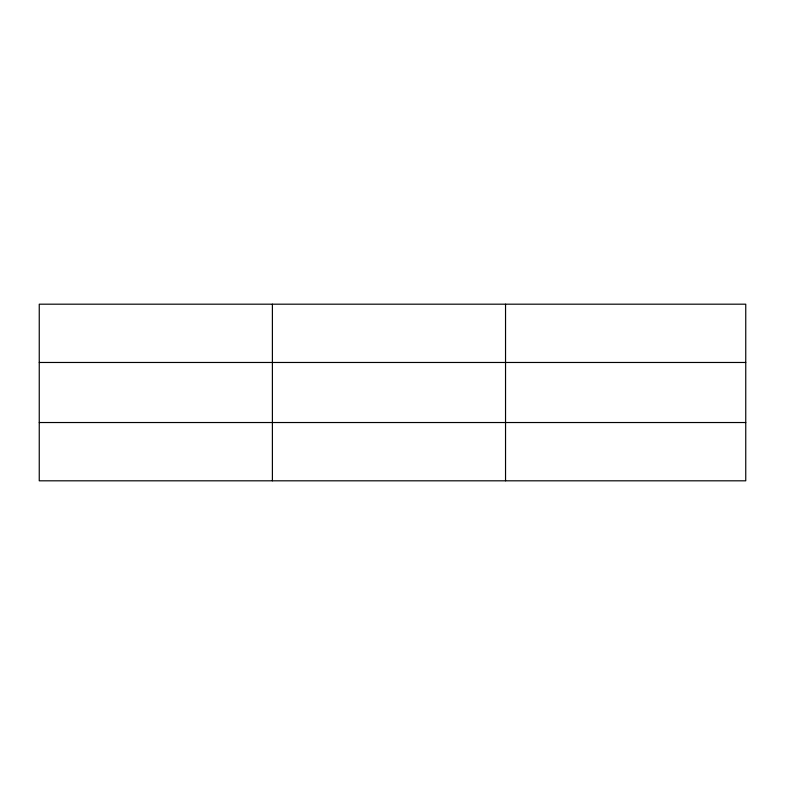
<?xml version="1.0" encoding="UTF-8"?>
<svg xmlns="http://www.w3.org/2000/svg" width="785" height="785" viewBox="0 0 785 785"><rect width="100%" height="100%" fill="white"/><g stroke="black" fill="none" stroke-linecap="round" stroke-linejoin="round"><path stroke-width="1.18" d="M272.395 480.812L272.395 304.188M505.54 480.812L505.54 304.188M745.75 422.526L745.75 480.812L39.25 480.812L39.25 304.188L745.75 304.188L745.75 422.526L39.25 422.526M39.25 362.474L745.75 362.474"/></g></svg>
